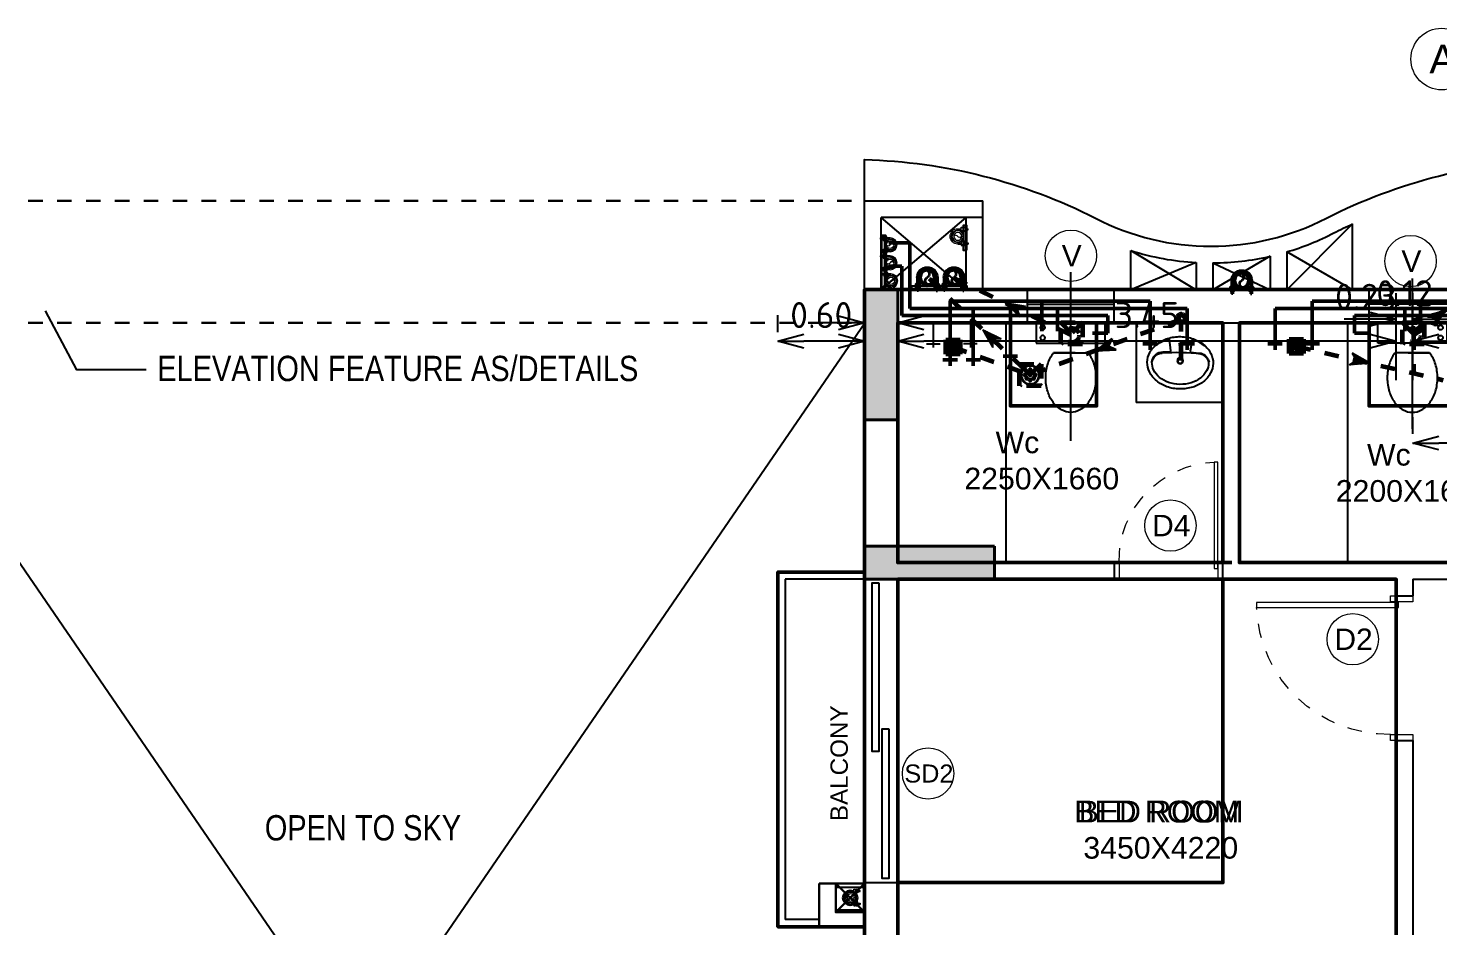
# Model space of a CAD drawing. Header units: inches. Extents: x 0 to 429, y 0 to 146.
# Drawn here: x 245.64 to 255.4, y 123.71 to 129.93 of the extents above; entities that cross this region are included whole.
import ezdxf
from ezdxf.enums import TextEntityAlignment as Align

# ---------------------------------------------------------------- set-up
doc = ezdxf.new("R2010")
doc.units = ezdxf.units.IN
doc.header["$MEASUREMENT"] = 0
doc.linetypes.add('Xr-4BHK-A-B-Typical-Sub$0$DASHED', pattern=[0.75, 0.5, -0.25])
doc.linetypes.add('Xr-4BHK-A-B-Typical-Sub$0$HIDDEN', pattern=[0.375, 0.25, -0.125])
doc.layers.get('DEFPOINTS').update_dxf_attribs({"lineweight": 18})
for name, color, linetype, lineweight in [('FLOOR01', 7, 'Continuous', 50), ('XR-4BHK-A-B-TYPICAL-SUB$0$CUTOUT', 6, 'Continuous', 30), ('XR-4BHK-A-B-TYPICAL-SUB$0$DOOR', 34, 'Continuous', 20), ('XR-4BHK-A-B-TYPICAL-SUB$0$LINE ABOVE', 6, 'Xr-4BHK-A-B-Typical-Sub$0$DASHED', 30), ('XR-4BHK-A-B-TYPICAL-SUB$0$PIPE', 30, 'Continuous', 30), ('XR-4BHK-A-B-TYPICAL-SUB$0$TOWER-COL', 1, 'Continuous', 40), ('XR-4BHK-A-B-TYPICAL-SUB$0$TOWER-COL-HATCH', 9, 'Continuous', 5), ('XR-4BHK-A-B-TYPICAL-SUB$0$WALL', 7, 'Continuous', 30)]:
    doc.layers.add(name, color=color, linetype=linetype, lineweight=lineweight)
doc.layers.add('XR-4BHK-A-B-TYPICAL-SUB$0$1PL-SHAFT-PIPE', color=7, linetype='Continuous')
doc.layers.add('XR-4BHK-A-B-TYPICAL-SUB$0$ELE', color=4, linetype='Continuous')
doc.layers.add('XR-4BHK-A-B-TYPICAL-SUB$0$SEWERARE LINE', color=7, linetype='Continuous', lineweight=35, true_color=0xca2d12)
doc.layers.add('XR-4BHK-A-B-TYPICAL-SUB$0$WATER SUPPLAY', color=7, linetype='Continuous', lineweight=0, true_color=0x00f000)
doc.styles.add('Sanvi Common', font='isocpeur.ttf')
doc.styles.add('Xr-4BHK-A-B-Typical-Sub$0$$0$DIM', font='arial.ttf', dxfattribs={"height": 4})
doc.styles.add('Xr-4BHK-A-B-Typical-Sub$0$$1$Standard', font='arial.ttf')
doc.styles.add('Xr-4BHK-A-B-Typical-Sub$0$DIM', font='arial.ttf')
doc.styles.add('Xr-4BHK-A-B-Typical-Sub$0$Standard', font='ARIALN.TTF')
doc.dimstyles.new('Sanvi Common', dxfattribs={"dimtxt": 0.18, "dimasz": 0.18, "dimexe": 0.18, "dimexo": 0.0625, "dimgap": 0.09, "dimtad": 1, "dimzin": 0, "dimdsep": 46, "dimtxsty": 'Sanvi Common', "dimblk": 'OPEN30', "dimcen": 0.09, "dimclrd": 68, "dimclre": 68, "dimclrt": 40, "dimadec": 0, "dimazin": 0, "dimtfac": 1, "dimtofl": 0, "dimtmove": 0, "dimatfit": 3, "dimldrblk": 'OPEN30', "dimfxl": 1, "dimtolj": 1, "dimtzin": 0, "dimarcsym": 0})

# ---------------------------------------------------------------- blocks, each defined once
blk = doc.blocks.new('Xr-4BHK-A-B-Typical-Sub$0$core typ')
at = {"layer": 'XR-4BHK-A-B-TYPICAL-SUB$0$ELE'}
for p, q in [((-5324.1, 20565.3), (465.9, 12120.7)), ((-4124.1, 12120.2), (1665.9, 20565.3))]:
    blk.add_line(p, q, dxfattribs=at)
at = {"layer": 'XR-4BHK-A-B-TYPICAL-SUB$0$LINE ABOVE'}
for p, q in [((-5324.6, 21410.2), (1665.4, 21410.2)), ((-5324.6, 20565.4), (1665.9, 20565.3))]:
    blk.add_line(p, q, dxfattribs=at)
blk = doc.blocks.new('Xr-4BHK-A-B-Typical-Sub$0$basin6')
blk.add_lwpolyline([(285, -227, 0.120605), (265, -143, 0.10507), (202, -67, 0.088649), (113, -18, 0.079738), (1, 0, 0.079738), (-111, -18, 0.088649), (-201, -66, 0.10507), (-264, -142, 0.120605), (-285, -226, 0.120605), (-264, -310, 0.10507), (-202, -387, 0.088649), (-112, -435, 0.079738), (0, -453, 0.079738), (112, -436, 0.088649), (201, -387, 0.10507), (265, -311, 0.120605)], format="xyb", close=True)
for points in [[(-210, -80, -0.016805), (-198, -70, -0.092161), (-106, -21, -0.435128), (-100, -25), (-85, -124, -0.44775), (-92, -134, 0.015365), (-179, -141, 0.272514), (-249, -216, 0.272514)], [(210, -80, 0.016805), (198, -70, 0.092161), (107, -21, 0.435128), (100, -25), (86, -124, 0.396344), (97, -135, -0.011856), (170, -140, -0.340407), (250, -227)], [(-244, -217, 0.017243), (-245, -226, 0.120605), (-229, -292, 0.10507), (-177, -355, 0.088649), (-99, -397, 0.079738), (0, -413, 0.079738), (99, -398, 0.088649), (177, -356, 0.10507), (229, -293, 0.120605), (245, -227, 0.120605)]]:
    blk.add_lwpolyline(points, format="xyb")
for centre, radius in [((0, -69), 14.5), ((1, -209), 26.4), ((1, -209), 21)]:
    blk.add_circle(centre, radius)
for centre, radius, start, end in [((-151, -238), 95.4, 106.2953, 167.2703), ((-3, -1750), 1614, 84.2769, 96.2123), ((155, -235), 90.2, 4.8775, 88.7186)]:
    blk.add_arc(centre, radius, start, end)
blk = doc.blocks.new('Xr-4BHK-A-B-Typical-Sub$0$1111')
for p, q in [((-6719.3, 24832.2), (-6719.3, 24832.2)), ((-6770.3, 24610.7), (-7008.8, 24610.7)), ((-6918.9, 24610.7), (-6770.3, 24610.7)), ((-7128.5, 24545.5), (-7128.5, 24404.3)), ((-6650.6, 24545.5), (-7128.5, 24545.5)), ((-6650.6, 24404.3), (-6650.6, 24545.5)), ((-7128.5, 24404.3), (-6650.6, 24404.3)), ((-6849.6, 24404.3), (-6849.6, 24404.3)), ((-6703, 24404.3), (-6703, 24404.3))]:
    blk.add_line(p, q)
at = {"extrusion": (0, 0, -1)}
for centre, major_axis, ratio, start_param, end_param in [((-6859.2, 24842), (-134, 134), 1, 6.126583, 6.550859), ((-6889.6, 24895.3), (90.6, 90.6), 1, -1.303122, -0.785398), ((-6889.6, 24895.3), (-90.6, 90.6), 1, 0.785398, 1.303122), ((-6919.9, 24842), (134, 134), 1, -0.267674, 0.156602), ((-6811.4, 24807.2), (175.8, 175.8), 1, 4.219591, 4.555787), ((-6967.7, 24807.2), (-175.8, 175.8), 1, 1.727398, 2.063595), ((-6735.9, 24784.5), (231.5, 231.5), 1, 3.926991, 4.219591), ((-7043.2, 24784.5), (231.5, 231.5), 1, 0.492798, 0.785398), ((-6735.9, 24784.5), (-231.5, 231.5), 1, 5.205187, 5.497787), ((-7043.2, 24784.5), (231.5, 231.5), 1, 0.785398, 1.077998), ((-6811.4, 24761.7), (-175.8, 175.8), 1, 4.868991, 5.205187), ((-6859.2, 24726.9), (-134, 134), 1, 4.837165, 4.868991), ((-6967.7, 24761.7), (-231.2, 91.4), 0.988951, 3.056609, 3.421062), ((-6694.7, 24507), (-11.5, 11.5), 1, 3.141593, 9.424778), ((-6694.7, 24437.2), (11.5, 11.5), 1, 1.570796326805002, 7.853981633984588)]:
    blk.add_ellipse(centre, major_axis=major_axis, ratio=ratio, start_param=start_param, end_param=end_param, dxfattribs=at)
blk = doc.blocks.new('Xr-4BHK-A-B-Typical-Sub$0$d-750')
at = {"layer": 'XR-4BHK-A-B-TYPICAL-SUB$0$DOOR'}
for p, q in [((0, 718.7), (0, 750)), ((0, 750), (115, 750)), ((115, 750), (115, 718.7)), ((115, 718.7), (0, 718.7)), ((0, 0), (0, 31.2)), ((0, 31.2), (115, 31.2)), ((115, 31.2), (115, 0)), ((115, 0), (0, 0))]:
    blk.add_line(p, q, dxfattribs=at)
blk.add_lwpolyline([(73.9, 34.2), (811.3, 34.2), (811.3, 59.2), (73.9, 59.2)], close=True, dxfattribs=at)
at = {"layer": 'XR-4BHK-A-B-TYPICAL-SUB$0$DOOR', "color": 8, "linetype": 'Xr-4BHK-A-B-Typical-Sub$0$HIDDEN', "extrusion": (0, 0, -1)}
blk.add_ellipse((125, 31.2), major_axis=(218.4, 652.1), ratio=0.99874, start_param=-0.33813, end_param=1.207251, dxfattribs=at)
blk = doc.blocks.new('Xr-4BHK-A-B-Typical-Sub$0$RWP')
at = {"layer": 'XR-4BHK-A-B-TYPICAL-SUB$0$CUTOUT'}
for p, q in [((0, 200), (200, 0)), ((200, 200), (0, 0))]:
    blk.add_line(p, q, dxfattribs=at)
blk.add_lwpolyline([(0, 0), (200, 0), (200, 200), (0, 200)], close=True, dxfattribs=at)
at = {"layer": 'XR-4BHK-A-B-TYPICAL-SUB$0$ELE'}
for p, q in [((0, 200), (0, 0)), ((25, 200), (25, 0))]:
    blk.add_line(p, q, dxfattribs=at)
at = {"layer": 'XR-4BHK-A-B-TYPICAL-SUB$0$PIPE'}
blk.add_circle((100, 100), 50, dxfattribs=at)
at = {"layer": 'XR-4BHK-A-B-TYPICAL-SUB$0$WALL'}
for p, q in [((0, 315), (300.3, 315)), ((0, 200), (0, 315)), ((300.3, 0), (300.3, 315)), ((0, 200), (185.3, 200)), ((185.3, 0), (185.3, 200))]:
    blk.add_line(p, q, dxfattribs=at)
blk = doc.blocks.new('Xr-4BHK-A-B-Typical-Sub$0$REV.CO.')
at = {"layer": 'XR-4BHK-A-B-TYPICAL-SUB$0$TOWER-COL-HATCH'}
for points in [[(459366.1, 17980.2), (459596.1, 17980.2), (459596.1, 17079.7), (459366.1, 17079.7)], [(459596.1, 16205.2), (459596.1, 15975.2), (458695.7, 15975.2), (458695.7, 16205.2)]]:
    blk.add_hatch(color=256, dxfattribs=at).paths.add_polyline_path(points)
at = {"layer": 'XR-4BHK-A-B-TYPICAL-SUB$0$TOWER-COL'}
for points in [[(459366.1, 17079.7), (459596.1, 17079.7), (459596.1, 17980.2), (459366.1, 17980.2)], [(458695.7, 16205.2), (458695.7, 15975.2), (459596.1, 15975.2), (459596.1, 16205.2)]]:
    blk.add_lwpolyline(points, close=True, dxfattribs=at)
blk = doc.blocks.new('Xr-4BHK-A-B-Typical-Sub$0$$0$DOOR NO')
at = {"lineweight": 0}
blk.add_circle((0, 0), 10, dxfattribs=at)
at = {"style": 'Xr-4BHK-A-B-Typical-Sub$0$$0$DIM'}
blk.add_attdef('X1', text='', height=9, dxfattribs=at).set_placement((0, 0), align=Align.MIDDLE_CENTER)
blk = doc.blocks.new('_Open30')
at = {"color": 0, "linetype": 'ByBlock', "lineweight": -2}
for p, q in [((-1, 0.268), (0, 0)), ((0, 0), (-1, -0.268)), ((0, 0), (-1, 0))]:
    blk.add_line(p, q, dxfattribs=at)
blk = doc.blocks.new('*D212')
at = {"color": 68, "lineweight": -2, "transparency": 16777216}
for p, q in [((255.2242, 127.4939), (255.2242, 127.9445)), ((256.2242, 127.589), (256.2242, 127.9445)), ((256.0442, 127.7645), (255.4042, 127.7645))]:
    blk.add_line(p, q, dxfattribs=at)
at = {"layer": 'DEFPOINTS', "color": 0, "transparency": 16777216}
for p in [(255.2242, 127.7645), (256.2242, 127.5265), (255.2242, 127.4314)]:
    blk.add_point(p, dxfattribs=at)
at = {"color": 68, "lineweight": -2, "transparency": 16777216, "xscale": 0.18, "yscale": 0.18, "zscale": 0.18, "rotation": 180}
blk.add_blockref('_Open30', (255.2242, 127.7645), dxfattribs=at)
at = {"color": 68, "lineweight": -2, "transparency": 16777216, "xscale": 0.18, "yscale": 0.18, "zscale": 0.18}
blk.add_blockref('_Open30', (256.2242, 127.7645), dxfattribs=at)
at = {"color": 40, "transparency": 16777216, "insert": (255.7242, 127.9445), "char_height": 0.18, "attachment_point": 5, "style": 'Sanvi Common'}
blk.add_mtext('\\A1;1.00', dxfattribs=at)
blk = doc.blocks.new('*D213')
at = {"color": 68, "lineweight": -2, "transparency": 16777216}
for p, q in [((251.6592, 127.689), (251.6592, 127.9445)), ((255.1092, 127.4939), (255.1092, 127.9445)), ((254.9292, 127.7645), (251.8392, 127.7645))]:
    blk.add_line(p, q, dxfattribs=at)
at = {"layer": 'DEFPOINTS', "color": 0, "transparency": 16777216}
for p in [(251.6592, 127.7645), (251.6592, 127.6265), (255.1092, 127.4314)]:
    blk.add_point(p, dxfattribs=at)
at = {"color": 68, "lineweight": -2, "transparency": 16777216, "xscale": 0.18, "yscale": 0.18, "zscale": 0.18, "rotation": 180}
blk.add_blockref('_Open30', (251.6592, 127.7645), dxfattribs=at)
at = {"color": 68, "lineweight": -2, "transparency": 16777216, "xscale": 0.18, "yscale": 0.18, "zscale": 0.18}
blk.add_blockref('_Open30', (255.1092, 127.7645), dxfattribs=at)
at = {"color": 40, "transparency": 16777216, "insert": (253.3842, 127.9445), "char_height": 0.18, "attachment_point": 5, "style": 'Sanvi Common'}
blk.add_mtext('\\A1;3.45', dxfattribs=at)
blk = doc.blocks.new('*D214')
at = {"color": 68, "lineweight": -2, "transparency": 16777216}
for p, q in [((251.4292, 127.689), (251.4292, 128.071)), ((251.6592, 127.689), (251.6592, 128.071)), ((251.2492, 127.891), (251.0692, 127.891)), ((251.8392, 127.891), (255.1872, 127.891))]:
    blk.add_line(p, q, dxfattribs=at)
at = {"layer": 'DEFPOINTS', "color": 0, "transparency": 16777216}
for p in [(251.4292, 127.891), (251.4292, 127.6265), (251.6592, 127.6265)]:
    blk.add_point(p, dxfattribs=at)
at = {"color": 68, "lineweight": -2, "transparency": 16777216, "xscale": 0.18, "yscale": 0.18, "zscale": 0.18}
blk.add_blockref('_Open30', (251.4292, 127.891), dxfattribs=at)
at = {"color": 68, "lineweight": -2, "transparency": 16777216, "xscale": 0.18, "yscale": 0.18, "zscale": 0.18, "rotation": 180}
blk.add_blockref('_Open30', (251.6592, 127.891), dxfattribs=at)
at = {"color": 40, "transparency": 16777216, "insert": (254.8992, 128.071), "char_height": 0.18, "attachment_point": 5, "style": 'Sanvi Common'}
blk.add_mtext('\\A1;0.23', dxfattribs=at)
blk = doc.blocks.new('*D215')
at = {"color": 68, "lineweight": -2, "transparency": 16777216}
for p, q in [((250.8292, 127.827), (250.8292, 127.9445)), ((251.4292, 127.689), (251.4292, 127.9445)), ((251.2492, 127.7645), (251.0092, 127.7645))]:
    blk.add_line(p, q, dxfattribs=at)
at = {"layer": 'DEFPOINTS', "color": 0, "transparency": 16777216}
for p in [(250.8292, 127.7645), (250.8292, 127.7645), (251.4292, 127.6265)]:
    blk.add_point(p, dxfattribs=at)
at = {"color": 68, "lineweight": -2, "transparency": 16777216, "xscale": 0.18, "yscale": 0.18, "zscale": 0.18, "rotation": 180}
blk.add_blockref('_Open30', (250.8292, 127.7645), dxfattribs=at)
at = {"color": 68, "lineweight": -2, "transparency": 16777216, "xscale": 0.18, "yscale": 0.18, "zscale": 0.18}
blk.add_blockref('_Open30', (251.4292, 127.7645), dxfattribs=at)
at = {"color": 40, "transparency": 16777216, "insert": (251.1292, 127.9445), "char_height": 0.18, "attachment_point": 5, "style": 'Sanvi Common'}
blk.add_mtext('\\A1;0.60', dxfattribs=at)
blk = doc.blocks.new('*D254')
at = {"color": 68, "lineweight": -2, "transparency": 16777216}
for p, q in [((255.2242, 127.1214), (255.2242, 127.2389)), ((260.6292, 127.0914), (260.6292, 127.2389)), ((260.4492, 127.0589), (255.4042, 127.0589))]:
    blk.add_line(p, q, dxfattribs=at)
at = {"layer": 'DEFPOINTS', "color": 0, "transparency": 16777216}
for p in [(255.2242, 127.0589), (255.2242, 127.0589), (260.6292, 127.0289)]:
    blk.add_point(p, dxfattribs=at)
at = {"color": 68, "lineweight": -2, "transparency": 16777216, "xscale": 0.18, "yscale": 0.18, "zscale": 0.18, "rotation": 180}
blk.add_blockref('_Open30', (255.2242, 127.0589), dxfattribs=at)
at = {"color": 68, "lineweight": -2, "transparency": 16777216, "xscale": 0.18, "yscale": 0.18, "zscale": 0.18}
blk.add_blockref('_Open30', (260.6292, 127.0589), dxfattribs=at)
at = {"color": 40, "transparency": 16777216, "insert": (257.9267, 127.2389), "char_height": 0.18, "attachment_point": 5, "style": 'Sanvi Common'}
blk.add_mtext('\\A1;5.40', dxfattribs=at)
blk = doc.blocks.new('*D255')
at = {"color": 68, "lineweight": -2, "transparency": 16777216}
for p, q in [((255.1092, 127.4939), (255.1092, 128.0958)), ((255.2242, 127.4939), (255.2242, 128.0958)), ((254.9292, 127.9158), (254.7492, 127.9158)), ((255.4042, 127.9158), (255.5842, 127.9158))]:
    blk.add_line(p, q, dxfattribs=at)
at = {"layer": 'DEFPOINTS', "color": 0, "transparency": 16777216}
for p in [(255.1092, 127.9158), (255.1092, 127.4314), (255.2242, 127.4314)]:
    blk.add_point(p, dxfattribs=at)
at = {"color": 68, "lineweight": -2, "transparency": 16777216, "xscale": 0.18, "yscale": 0.18, "zscale": 0.18}
blk.add_blockref('_Open30', (255.1092, 127.9158), dxfattribs=at)
at = {"color": 68, "lineweight": -2, "transparency": 16777216, "xscale": 0.18, "yscale": 0.18, "zscale": 0.18, "rotation": 180}
blk.add_blockref('_Open30', (255.2242, 127.9158), dxfattribs=at)
at = {"color": 40, "transparency": 16777216, "insert": (255.1667, 128.0958), "char_height": 0.18, "attachment_point": 5, "style": 'Sanvi Common'}
blk.add_mtext('\\A1;0.12', dxfattribs=at)
blk = doc.blocks.new('Xr-4BHK-A-B-Typical-Sub$0$CI100')
at = {"layer": 'XR-4BHK-A-B-TYPICAL-SUB$0$SEWERARE LINE', "ltscale": 100}
for p, q in [((-79, 0), (-79, 11)), ((-74, 61), (-74, 11)), ((-66, 61), (-66, 11)), ((-61, 0), (-61, 11)), ((61, 0), (61, 11)), ((66, 61), (66, 11)), ((74, 61), (74, 11)), ((79, 0), (79, 11)), ((-79, -15), (-79, -4)), ((-74, 0), (-74, -4)), ((-74, -15), (-74, -37)), ((-74, -17), (-74, -37)), ((-66, -37), (-74, -37)), ((-66, 0), (-66, -4)), ((-66, -15), (-66, -37)), ((-66, -17), (-66, -37)), ((-61, -15), (-61, -4)), ((61, -15), (61, -4)), ((66, 0), (66, -4)), ((66, -15), (66, -37)), ((66, -17), (66, -37)), ((66, -37), (74, -37)), ((74, 0), (74, -4)), ((74, -15), (74, -37)), ((74, -17), (74, -37)), ((79, -15), (79, -4))]:
    blk.add_line(p, q, dxfattribs=at)
for points in [[(-85, 0), (-55, 0), (-55, 11), (-85, 11)], [(85, 0), (55, 0), (55, 11), (85, 11)], [(-85, -15), (-55, -15), (-55, -4), (-85, -4)], [(85, -15), (55, -15), (55, -4), (85, -4)]]:
    blk.add_lwpolyline(points, close=True, dxfattribs=at)
for radius in [60.7, 50]:
    blk.add_circle((0, 61), radius, dxfattribs=at)
for centre, radius, start, end in [((0, 61), 74, 0, 180), ((0, 61), 66, 0, 180), ((14, 86), 28.6, 119.0199, 240.9801), ((-14, 36), 28.6, 299.0199, 60.9801)]:
    blk.add_arc(centre, radius, start, end, dxfattribs=at)
blk = doc.blocks.new('Xr-4BHK-A-B-Typical-Sub$0$CI50')
at = {"layer": 'XR-4BHK-A-B-TYPICAL-SUB$0$WATER SUPPLAY', "ltscale": 100}
for p, q in [((-53.2, 2), (-53.2, 13.5)), ((-48.3, 35), (-48.3, 13.5)), ((-48.3, 2), (-48.3, -2)), ((-40.3, 35), (-40.3, 13.5)), ((-40.3, 2), (-40.3, -2)), ((-35.4, 2), (-35.4, 13.5)), ((35.4, 2), (35.4, 13.5)), ((40.3, 35), (40.3, 13.5)), ((40.3, 2), (40.3, -2)), ((48.3, 35), (48.3, 13.5)), ((48.3, 2), (48.3, -2)), ((53.2, 2), (53.2, 13.5)), ((-53.2, -13.5), (-53.2, -2)), ((-48.3, -13.5), (-48.3, -30.6)), ((-48.3, -14.8), (-48.3, -30.6)), ((-40.3, -30.6), (-48.3, -30.6)), ((-40.3, -13.5), (-40.3, -30.6)), ((-40.3, -14.8), (-40.3, -30.6)), ((-35.4, -13.5), (-35.4, -2)), ((35.4, -13.5), (35.4, -2)), ((40.3, -13.5), (40.3, -30.6)), ((40.3, -14.8), (40.3, -30.6)), ((40.3, -30.6), (48.3, -30.6)), ((48.3, -13.5), (48.3, -30.6)), ((48.3, -14.8), (48.3, -30.6)), ((53.2, -13.5), (53.2, -2))]:
    blk.add_line(p, q, dxfattribs=at)
at = {"layer": 'XR-4BHK-A-B-TYPICAL-SUB$0$WATER SUPPLAY', "ltscale": 100, "elevation": 0}
for points in [[(-57.9, 2), (-30.9, 2), (-30.9, 13.5), (-57.9, 13.5)], [(57.9, 2), (30.9, 2), (30.9, 13.5), (57.9, 13.5)], [(-57.9, -13.5), (-30.9, -13.5), (-30.9, -2), (-57.9, -2)], [(57.9, -13.5), (30.9, -13.5), (30.9, -2), (57.9, -2)]]:
    blk.add_lwpolyline(points, close=True, dxfattribs=at)
at = {"layer": 'XR-4BHK-A-B-TYPICAL-SUB$0$WATER SUPPLAY', "ltscale": 100}
for radius in [35, 25]:
    blk.add_circle((0, 35), radius, dxfattribs=at)
for centre, radius, start, end in [((0, 35), 48.3, 0, 180), ((0, 35), 40.3, 360, 180), ((6.9, 47.5), 14.3, 119.0199, 240.9801), ((-6.9, 22.5), 14.3, 299.0199, 60.9801)]:
    blk.add_arc(centre, radius, start, end, dxfattribs=at)
blk = doc.blocks.new('Xr-4BHK-A-B-Typical-Sub$0$A6')
at = {"linetype": 'Continuous', "lineweight": -3}
h = blk.add_hatch(dxfattribs=at)
h.set_pattern_fill('ANSI31', color=8, scale=51.850019, angle=269.98621, style=0)
h.set_pattern_definition([(314.9862146, (-3558.9815, 121585.5365), (4.58404006, 4.58183475), [])])
h.paths.add_polyline_path([(-42.5, 41.5), (0, 0), (-42.5, -41.5), (91.7, 0)])
for p, q in [((-42.5, 41.5), (0, 0)), ((91.7, 0), (-42.5, 41.5)), ((-42.5, -41.5), (0, 0)), ((0, 0), (91.7, 0)), ((91.7, 0), (-42.5, -41.5))]:
    blk.add_line(p, q, dxfattribs=at)
blk = doc.blocks.new('Xr-4BHK-A-B-Typical-Sub$0$FT 100')
at = {"linetype": 'Continuous'}
blk.add_ellipse((0, 0), major_axis=(63.4, -2.9), ratio=1, start_param=0.046079, end_param=6.329264, dxfattribs=at)
for centre in [(-36.7, 0), (-23.3, 23.3), (0, 35.4), (0, 0), (23.3, 23.3), (36.7, 0), (-23.3, -23.3), (0, -35.4), (23.3, -23.3)]:
    blk.add_ellipse(centre, major_axis=(7.97, 0), ratio=1)
blk = doc.blocks.new('Xr-4BHK-A-B-Typical-Sub$0$A$C14D55273')
at = {"layer": 'XR-4BHK-A-B-TYPICAL-SUB$0$WATER SUPPLAY', "lineweight": 50}
for p, q in [((12186.2, -2395), (12043.1, -2395)), ((12043.1, -2395), (12043.1, -2849.5)), ((12188.2, -2556.9), (12098.2, -2556.9)), ((12098.2, -2556.9), (12098.2, -2899.5)), ((9255.8, -2799.5), (7872.3, -2799.5)), ((8506.4, -3006.4), (8506.4, -2799.5)), ((9255.8, -3136.8), (9255.8, -2799.5)), ((10379.2, -2799.5), (11762.7, -2799.5)), ((10379.2, -3136.8), (10379.2, -2799.5)), ((11128.6, -3006.4), (11128.6, -2799.5)), ((11762.7, -3248.1), (11762.7, -2799.5)), ((9513.3, -2849.5), (8032.1, -2849.5)), ((8963.2, -2899.5), (8183.5, -2899.5)), ((8616, -3006.4), (8616, -2849.5)), ((8963.2, -2899.5), (8963.2, -3020.1)), ((9513.3, -3136.8), (9513.3, -2849.5)), ((10121.7, -2849.5), (12043.1, -2849.5)), ((10121.7, -3136.8), (10121.7, -2849.5)), ((10671.8, -2899.5), (12098.2, -2899.5)), ((10671.8, -2899.5), (10671.8, -3020.1)), ((11019, -3006.4), (11019, -2849.5)), ((11345.7, -3223.5), (11345.7, -2849.5)), ((11602.9, -3248.1), (11602.9, -2849.5)), ((8963.2, -3020.1), (8858.5, -3020.1)), ((10671.8, -3020.1), (10776.5, -3020.1)), ((9205.8, -3094.3), (9305.8, -3094.3)), ((9463.3, -3094.3), (9563.3, -3094.3)), ((10171.7, -3094.3), (10071.7, -3094.3)), ((10429.2, -3094.3), (10329.2, -3094.3)), ((11395.7, -3181), (11295.7, -3181)), ((11652.9, -3205.6), (11552.9, -3205.6)), ((11812.7, -3205.6), (11712.7, -3205.6))]:
    blk.add_line(p, q, dxfattribs=at)
blk = doc.blocks.new('Xr-4BHK-A-B-Typical-Sub$0$A$C2521575D')
at = {"layer": 'XR-4BHK-A-B-TYPICAL-SUB$0$1PL-SHAFT-PIPE'}
for p, q in [((20814.9, 30103), (20814.9, 30274.2)), ((20269, 29832.3), (20269, 30207)), ((20835.9, 29853.3), (20455.8, 29853.3))]:
    blk.add_line(p, q, dxfattribs=at)
for points in [[(20835.9, 30103), (20835.9, 30274.2), (20810.9, 30274.2), (20810.9, 30103)], [(20248, 29832.3), (20248, 30207), (20273, 30207), (20273, 29832.3)], [(20835.9, 29832.3), (20455.8, 29832.3), (20455.8, 29857.3), (20835.9, 29857.3)]]:
    blk.add_lwpolyline(points, close=True, dxfattribs=at)
at = {"layer": 'XR-4BHK-A-B-TYPICAL-SUB$0$SEWERARE LINE', "linetype": 'Xr-4BHK-A-B-Typical-Sub$0$HIDDEN', "lineweight": 60, "ltscale": 200}
for p, q in [((21229, 29283.3), (20566.3, 29914.2)), ((20746.3, 29911.3), (21564, 29513.6, 0)), ((23928.6, 29513.6, 0), (24444, 29917.8)), ((22320.8, 29624.1, 0), (21334.6, 29261.5, 0)), ((21636.8, 29602), (21486.8, 29452)), ((21486.8, 29602), (21636.8, 29452)), ((22320.8, 29340), (22320.8, 29624.1, 0)), ((24001.8, 29602), (23851.8, 29452)), ((23851.8, 29602), (24001.8, 29452)), ((23928.6, 29513.6, 0), (23928.6, 29246.2, 0)), ((20791.1, 29483.5), (20691.1, 29383.5)), ((20691.1, 29483.5), (20791.1, 29383.5)), ((20741.1, 29433.5), (21215.3, 29261.2)), ((23167.8, 29486.9), (23067.8, 29386.9)), ((23067.8, 29486.9), (23167.8, 29386.9)), ((23117.8, 29436.9), (24134.7, 29204.1)), ((21350, 29314.6), (21200, 29164.6)), ((21200, 29314.6), (21350, 29164.6))]:
    blk.add_line(p, q, dxfattribs=at)
for points in [[(21636.8, 29452), (21486.8, 29452), (21486.8, 29602), (21636.8, 29602)], [(24001.8, 29452), (23851.8, 29452), (23851.8, 29602), (24001.8, 29602)], [(20791.1, 29383.5), (20691.1, 29383.5), (20691.1, 29483.5), (20791.1, 29483.5)], [(23167.8, 29386.9), (23067.8, 29386.9), (23067.8, 29486.9), (23167.8, 29486.9)], [(21350, 29164.6), (21200, 29164.6), (21200, 29314.6), (21350, 29314.6)]]:
    blk.add_lwpolyline(points, close=True, dxfattribs=at)
for centre in [(21563.6, 29513.8), (23928.6, 29513.6)]:
    blk.add_circle(centre, 50, dxfattribs=at)
for centre, radius, start, end in [((22320.8, 29629.6, 0), 30, 326.44269, 213.55731), ((22320.8, 29624.1, 0), 27.3, 336.0932, 203.9068)]:
    blk.add_arc(centre, radius, start, end, dxfattribs=at)
at = {"layer": 'XR-4BHK-A-B-TYPICAL-SUB$0$1PL-SHAFT-PIPE', "rotation": 270}
for p in [(20270.1, 30139.8), (20270.1, 30015.9), (20275, 29890.3)]:
    blk.add_blockref('Xr-4BHK-A-B-Typical-Sub$0$CI50', p, dxfattribs=at)
at = {"layer": 'XR-4BHK-A-B-TYPICAL-SUB$0$1PL-SHAFT-PIPE', "xscale": -1.099999999976717, "yscale": 1.099999999998545, "zscale": 1.1, "rotation": 90}
blk.add_blockref('Xr-4BHK-A-B-Typical-Sub$0$CI50', (20812.7, 30198.7), dxfattribs=at)
at = {"layer": 'XR-4BHK-A-B-TYPICAL-SUB$0$1PL-SHAFT-PIPE', "xscale": -0.940500000026077, "yscale": 0.9404999999969732, "zscale": 0.9405}
for p in [(20562.9, 29857.1), (20747.3, 29857.3), (22739.3, 29836.3)]:
    blk.add_blockref('Xr-4BHK-A-B-Typical-Sub$0$CI100', p, dxfattribs=at)
at = {"layer": 'XR-4BHK-A-B-TYPICAL-SUB$0$1PL-SHAFT-PIPE', "xscale": -1, "rotation": 90}
blk.add_blockref('Xr-4BHK-A-B-Typical-Sub$0$CI50', (20068.1, 25622.8), dxfattribs=at)
at = {"layer": 'XR-4BHK-A-B-TYPICAL-SUB$0$SEWERARE LINE', "linetype": 'Xr-4BHK-A-B-Typical-Sub$0$HIDDEN', "lineweight": 60, "ltscale": 200, "extrusion": (7.22204e-09, 1.48238e-08, 1), "xscale": -0.9999999999999999, "rotation": 334.0113002113597}
blk.add_blockref('Xr-4BHK-A-B-Typical-Sub$0$A6', (21185.3, 29697.7, 0), dxfattribs=at)
at = {"layer": 'XR-4BHK-A-B-TYPICAL-SUB$0$SEWERARE LINE', "linetype": 'Xr-4BHK-A-B-Typical-Sub$0$HIDDEN', "lineweight": 60, "ltscale": 200, "extrusion": (1.01856e-08, -1.29675e-08, 1), "xscale": -1, "rotation": 218.134886230306}
blk.add_blockref('Xr-4BHK-A-B-Typical-Sub$0$A6', (24084.6, 29635.9, 0), dxfattribs=at)
at = {"layer": 'XR-4BHK-A-B-TYPICAL-SUB$0$SEWERARE LINE', "linetype": 'Xr-4BHK-A-B-Typical-Sub$0$HIDDEN', "lineweight": 60, "ltscale": 200, "extrusion": (1.13602e-08, 1.19519e-08, 1), "xscale": -1, "rotation": 316.4401880554045}
blk.add_blockref('Xr-4BHK-A-B-Typical-Sub$0$A6', (21014.2, 29487.9, 0), dxfattribs=at)
at = {"layer": 'XR-4BHK-A-B-TYPICAL-SUB$0$SEWERARE LINE', "linetype": 'Xr-4BHK-A-B-Typical-Sub$0$HIDDEN', "lineweight": 60, "ltscale": 200, "extrusion": (-5.62196e-09, 1.55015e-08, 1), "xscale": -1, "rotation": 19.92068651354678}
blk.add_blockref('Xr-4BHK-A-B-Typical-Sub$0$A6', (21816.5, 29438.2, 0), dxfattribs=at)
at = {"layer": 'XR-4BHK-A-B-TYPICAL-SUB$0$SEWERARE LINE', "linetype": 'Xr-4BHK-A-B-Typical-Sub$0$HIDDEN', "lineweight": 60, "ltscale": 200, "xscale": -0.6666666666669698, "yscale": 0.6666666666669698, "zscale": 0.6666666666666666, "rotation": 90}
for p in [(20741.1, 29433.5), (23117.8, 29436.9)]:
    blk.add_blockref('Xr-4BHK-A-B-Typical-Sub$0$FT 100', p, dxfattribs=at)
at = {"layer": 'XR-4BHK-A-B-TYPICAL-SUB$0$SEWERARE LINE', "linetype": 'Xr-4BHK-A-B-Typical-Sub$0$HIDDEN', "lineweight": 60, "ltscale": 200, "xscale": -1, "rotation": 90}
blk.add_blockref('Xr-4BHK-A-B-Typical-Sub$0$FT 100', (21275, 29239.6), dxfattribs=at)
at = {"layer": 'XR-4BHK-A-B-TYPICAL-SUB$0$SEWERARE LINE', "linetype": 'Xr-4BHK-A-B-Typical-Sub$0$HIDDEN', "lineweight": 60, "ltscale": 200, "extrusion": (-3.61004e-09, -1.60894e-08, 1), "xscale": -0.9999999999999961, "rotation": 167.3401290850337}
blk.add_blockref('Xr-4BHK-A-B-Typical-Sub$0$A6', (23536.8, 29340.5, 0), dxfattribs=at)
at = {"layer": 'XR-4BHK-A-B-TYPICAL-SUB$0$WATER SUPPLAY', "xscale": -1}
blk.add_blockref('Xr-4BHK-A-B-Typical-Sub$0$A$C14D55273', (32483.9, 32549.6), dxfattribs=at)

msp = doc.modelspace()

# ---------------------------------------------------------------- linework, layer by layer
for p, q in [((251.4292, 128.1203), (251.4292, 128.7351)), ((251.4292, 128.7351), (252.2471, 128.7351)), ((252.2471, 128.6201), (252.2471, 128.7351)), ((251.5442, 128.1203), (251.5442, 128.6201)), ((252.2471, 128.6201), (251.5442, 128.6201)), ((251.5442, 128.1203), (252.1321, 128.6201)), ((252.1321, 128.1203), (251.5442, 128.6201)), ((252.1321, 128.1203), (252.1321, 128.6201)), ((252.2471, 128.1203), (252.2471, 128.6201)), ((254.3522, 128.1203), (254.8063, 128.5751)), ((254.8063, 128.1203), (254.8063, 128.5751)), ((253.2713, 128.1203), (253.2713, 128.3908)), ((253.2713, 128.3908), (253.7255, 128.1203)), ((254.2372, 128.3515), (253.8405, 128.1203)), ((254.2372, 128.3515), (254.2372, 128.1203)), ((254.3522, 128.3816), (254.3522, 128.1203)), ((254.8063, 128.1203), (254.3522, 128.3816)), ((252.8563, 127.0735), (252.8563, 128.2403)), ((253.7255, 128.3081), (253.2713, 128.1203)), ((253.7255, 128.3081), (253.7255, 128.1203)), ((253.8405, 128.3054), (253.8405, 128.1203)), ((253.8405, 128.3054), (254.2372, 128.1203)), ((251.4292, 128.1203), (251.4292, 126.1153)), ((252.5563, 128.1203), (251.5442, 128.1203)), ((252.5563, 128.1203), (253.1563, 128.1203)), ((252.5563, 127.8903), (252.5563, 128.1203)), ((253.1563, 127.8903), (253.1563, 128.1203)), ((254.9213, 128.1203), (253.1563, 128.1203)), ((254.9213, 127.8903), (254.9213, 128.1203)), ((255.5213, 128.1203), (254.9213, 128.1203)), ((255.2213, 127.1563), (255.2213, 128.1977)), ((252.5563, 128.0203), (253.1563, 128.0203)), ((253.1563, 127.9903), (252.5563, 127.9903)), ((255.5213, 128.0203), (254.9213, 128.0203)), ((254.9213, 127.9903), (255.5213, 127.9903)), ((251.6592, 127.8903), (251.6592, 126.2303)), ((252.5563, 127.8903), (251.6592, 127.8903)), ((251.9043, 127.8903), (251.9043, 127.721)), ((252.1618, 127.8903), (252.1618, 127.721)), ((252.4063, 127.8903), (252.4063, 126.2303)), ((253.1563, 127.8903), (252.5563, 127.8903)), ((253.9092, 127.8903), (253.1563, 127.8903)), ((253.3092, 127.8903), (253.3092, 127.3403)), ((253.9092, 126.1153), (253.9092, 127.8903)), ((254.9213, 127.8903), (254.0242, 127.8903)), ((254.0242, 126.2303), (254.0242, 127.8903)), ((254.2693, 127.8903), (254.2693, 127.721)), ((254.5268, 127.8903), (254.5268, 127.721)), ((254.7713, 127.8903), (254.7713, 126.2303)), ((254.9213, 127.8903), (255.5213, 127.8903)), ((251.8573, 127.7455), (251.9512, 127.7455)), ((252.2087, 127.7455), (252.1148, 127.7455)), ((254.2223, 127.7455), (254.3162, 127.7455)), ((254.5737, 127.7455), (254.4798, 127.7455)), ((253.9092, 127.3403), (253.3092, 127.3403)), ((251.6592, 126.2303), (253.1597, 126.2303)), ((253.1592, 126.2303), (253.9092, 126.2303)), ((253.1597, 126.1153), (253.1597, 126.2303)), ((254.0242, 126.2303), (256.3397, 126.2303)), ((251.4292, 126.1653), (250.8292, 126.1653)), ((250.8292, 126.1653), (250.8292, 123.7103)), ((251.4292, 126.1153), (250.8792, 126.1153)), ((250.8792, 126.1153), (250.8792, 123.7603)), ((251.4292, 126.1153), (253.1597, 126.1153)), ((251.4292, 126.1153), (251.4292, 124.0153)), ((251.6592, 124.0153), (251.6592, 126.1153)), ((253.9092, 126.1153), (255.1092, 126.1153)), ((255.1092, 126.1153), (255.1092, 126.0003)), ((255.2242, 126.1153), (255.2242, 126.0003)), ((255.2242, 126.1153), (256.3397, 126.1153)), ((255.1092, 126.0003), (255.2242, 126.0003)), ((255.1092, 125.0003), (255.2242, 125.0003)), ((255.1092, 125.0003), (255.1092, 122.0953)), ((255.2242, 125.0003), (255.2242, 120.9628)), ((251.6592, 124.0153), (251.4292, 124.0153)), ((251.4292, 124.0153), (251.4292, 123.8253)), ((251.6592, 124.0153), (251.6592, 123.4453)), ((251.1143, 123.7603), (250.8792, 123.7603)), ((251.1143, 123.7103), (250.8292, 123.7103))]:
    msp.add_line(p, q)
for points in [[(251.4292, 128.7351), (251.4292, 129.0203, -0.111051), (253.0276, 128.6157, 0.244497), (254.6259, 128.6157, -0.111051), (256.2242, 129.0203, 74.791831)], [(254.3522, 128.3816, 0.047733), (254.6784, 128.5134, -0.009749), (254.8063, 128.5751)], [(253.2713, 128.3908, 0.06273), (253.7255, 128.3081, 0.06273)], [(253.8405, 128.3054, 0.054211), (254.2372, 128.3515)]]:
    msp.add_lwpolyline(points, format="xyb")
msp.add_lwpolyline([(246.4549, 127.5648), (245.9745, 127.5648), (245.7579, 127.9742)])
for points in [[(251.5292, 126.0898), (251.4792, 126.0898), (251.4792, 124.9251), (251.5292, 124.9251)], [(251.5985, 125.0792), (251.5485, 125.0792), (251.5485, 124.0471), (251.5985, 124.0471)]]:
    msp.add_lwpolyline(points, close=True)
at = {"layer": 'FLOOR01', "color": 246}
msp.add_line((253.2212, 126.2307), (253.9713, 126.2307), dxfattribs=at)
at = {"layer": 'FLOOR01', "color": 181}
msp.add_lwpolyline([(256.2284, 128.1206), (251.4292, 128.1206), (251.4292, 123.5606), (250.8292, 123.5606), (250.8292, 121.8656), (251.4292, 121.8656), (251.4292, 117.2105), (251.7792, 117.2106), (251.7792, 117.0604), (252.132, 117.0604), (252.1311, 115.9157), (250.2301, 115.9157), (250.2297, 119.4459), (245.6384, 119.4454)], dxfattribs=at)
at = {"layer": 'FLOOR01', "color": 230}
msp.add_lwpolyline([(256.2242, 128.1206), (251.4292, 128.1205), (251.4292, 123.5605), (250.8292, 123.5605), (250.8292, 121.8655), (251.4293, 121.8655), (251.4293, 118.9117), (252.2592, 118.9226), (253.1592, 118.9225), (253.1592, 117.3605), (252.1527, 117.36), (252.1527, 115.8053), (256.7747, 115.8372)], dxfattribs=at)
at = {"layer": 'FLOOR01', "color": 81}
for points in [[(253.9092, 126.2307), (251.6592, 126.2307), (251.6592, 127.8906), (253.9092, 127.8906)], [(256.2242, 127.8907), (254.0242, 127.8907), (254.0242, 126.2307), (256.2242, 126.2307)]]:
    msp.add_lwpolyline(points, close=True, dxfattribs=at)
at = {"layer": 'FLOOR01', "color": 128}
for points in [[(252.4385, 127.8906), (253.035, 127.8906), (253.035, 127.3156), (252.4385, 127.3156)], [(254.9213, 127.8907), (255.5178, 127.8907), (255.5178, 127.3157), (254.9213, 127.3157)]]:
    msp.add_lwpolyline(points, close=True, dxfattribs=at)
at = {"layer": 'FLOOR01', "color": 35}
msp.add_lwpolyline([(251.4292, 126.1656), (250.8292, 126.1656), (250.8292, 123.7106), (251.4292, 123.7106)], close=True, dxfattribs=at)
at = {"layer": 'FLOOR01', "color": 150}
msp.add_lwpolyline([(255.1092, 122.0956), (251.6592, 122.0956), (251.6592, 126.1156), (255.1092, 126.1156)], close=True, dxfattribs=at)
at = {"layer": 'FLOOR01', "color": 103}
msp.add_lwpolyline([(251.6592, 124.0157), (253.9092, 124.0157), (253.9092, 126.1156), (251.6592, 126.1156)], close=True, dxfattribs=at)

# ---------------------------------------------------------------- block references
at = {"xscale": 0.001, "yscale": 0.001, "zscale": 0.001}
for name, p in [('Xr-4BHK-A-B-Typical-Sub$0$A$C2521575D', (231.3004, 98.2906)), ('Xr-4BHK-A-B-Typical-Sub$0$core typ', (249.7638, 107.3248))]:
    msp.add_blockref(name, p, dxfattribs=at)
at = {"extrusion": (0, 0, -1), "xscale": 0.001, "yscale": 0.001, "zscale": -0.001}
msp.add_blockref('Xr-4BHK-A-B-Typical-Sub$0$REV.CO.', (-711.0253, 110.1401), dxfattribs=at)
ref = msp.add_blockref('Xr-4BHK-A-B-Typical-Sub$0$$0$DOOR NO', (255.4248, 129.7167), dxfattribs=dict(xscale=0.02133599999999999, yscale=0.02133599999999999, zscale=0.02133599999999999))
ref.add_attrib('X1', 'A', dxfattribs={"height": 0.2, "style": 'Xr-4BHK-A-B-Typical-Sub$0$$1$Standard'}).set_placement((255.4319, 129.7167), align=Align.MIDDLE_CENTER)
ref = msp.add_blockref('Xr-4BHK-A-B-Typical-Sub$0$$0$DOOR NO', (252.857, 128.3552), dxfattribs=dict(xscale=0.01778, yscale=0.01778, zscale=0.01778))
ref.add_attrib('X1', 'V', dxfattribs={"height": 0.1482, "style": 'Xr-4BHK-A-B-Typical-Sub$0$$1$Standard'}).set_placement((252.8629, 128.3552), align=Align.MIDDLE_CENTER)
ref = msp.add_blockref('Xr-4BHK-A-B-Typical-Sub$0$$0$DOOR NO', (255.2087, 128.3176), dxfattribs=dict(xscale=0.01777999999999997, yscale=0.01777999999999997, zscale=0.01777999999999997))
ref.add_attrib('X1', 'V', dxfattribs={"height": 0.1482, "style": 'Xr-4BHK-A-B-Typical-Sub$0$$1$Standard'}).set_placement((255.2146, 128.3176), align=Align.MIDDLE_CENTER)
at = {"extrusion": (0, 0, -1)}
for name, p, xscale, yscale, zscale, rotation in [('Xr-4BHK-A-B-Typical-Sub$0$1111', (-245.9672, 152.2946), -0.001, 0.001, -0.001, 180.0000001067217), ('Xr-4BHK-A-B-Typical-Sub$0$1111', (-262.1109, 152.2947), 0.001, 0.001, -0.001, 179.9999998932783), ('Xr-4BHK-A-B-Typical-Sub$0$d-750', (-253.9092, 126.1153), -0.001000064621199273, 0.001000064621199273, -0.001000064621199273, 270.0000000529405), ('Xr-4BHK-A-B-Typical-Sub$0$d-750', (-255.2242, 126.0003), -0.001333333333335759, 0.001333333333335759, -0.001333333333335759, 180.0000000528398)]:
    msp.add_blockref(name, p, dxfattribs=dict(at, xscale=xscale, yscale=yscale, zscale=zscale, rotation=rotation))
for name, p, xscale, yscale, zscale, rotation in [('Xr-4BHK-A-B-Typical-Sub$0$basin6', (253.6179, 127.7952), -0.0008000000005451249, 0.0008000000005451249, 0.0008000000005451249, 358.9049319456187), ('Xr-4BHK-A-B-Typical-Sub$0$RWP', (251.4293, 124.0106), -0.001, 0.001, 0.001, 90)]:
    msp.add_blockref(name, p, dxfattribs=dict(xscale=xscale, yscale=yscale, zscale=zscale, rotation=rotation))
ref = msp.add_blockref('Xr-4BHK-A-B-Typical-Sub$0$$0$DOOR NO', (253.5462, 126.4876), dxfattribs=dict(xscale=0.01778, yscale=0.01778, zscale=0.01778))
ref.add_attrib('X1', 'D4', dxfattribs={"height": 0.14817, "style": 'Xr-4BHK-A-B-Typical-Sub$0$$1$Standard'}).set_placement((253.5522, 126.4876), align=Align.MIDDLE_CENTER)
ref = msp.add_blockref('Xr-4BHK-A-B-Typical-Sub$0$$0$DOOR NO', (254.8084, 125.7005), dxfattribs=dict(xscale=0.01778, yscale=0.01778, zscale=0.01778))
ref.add_attrib('X1', 'D2', dxfattribs={"height": 0.14817, "style": 'Xr-4BHK-A-B-Typical-Sub$0$$1$Standard'}).set_placement((254.8143, 125.7005), align=Align.MIDDLE_CENTER)
ref = msp.add_blockref('Xr-4BHK-A-B-Typical-Sub$0$$0$DOOR NO', (251.8684, 124.7713), dxfattribs=dict(xscale=0.01778, yscale=0.01778, zscale=0.01778))
ref.add_attrib('X1', 'SD2', dxfattribs={"height": 0.125, "style": 'Xr-4BHK-A-B-Typical-Sub$0$$1$Standard'}).set_placement((251.8743, 124.7713), align=Align.MIDDLE_CENTER)

# ---------------------------------------------------------------- texts
for s, height, style, p in [('ELEVATION FEATURE AS/DETAILS', 0.175, 'Xr-4BHK-A-B-Typical-Sub$0$Standard', (246.5325, 127.4875)), (' Wc', 0.15, 'Xr-4BHK-A-B-Typical-Sub$0$DIM', (252.2777, 126.9882)), (' Wc', 0.15, 'Xr-4BHK-A-B-Typical-Sub$0$DIM', (254.8488, 126.9027)), ('2250X1660', 0.15, 'Xr-4BHK-A-B-Typical-Sub$0$DIM', (252.1196, 126.7376)), ('2200X1660', 0.15, 'Xr-4BHK-A-B-Typical-Sub$0$DIM', (254.6907, 126.6521)), ('BED ROOM', 0.15, 'Xr-4BHK-A-B-Typical-Sub$0$DIM', (252.8805, 124.4326)), ('OPEN TO SKY', 0.175, 'Xr-4BHK-A-B-Typical-Sub$0$Standard', (247.2769, 124.308)), ('3450X4220', 0.15, 'Xr-4BHK-A-B-Typical-Sub$0$DIM', (252.9436, 124.182))]:
    msp.add_text(s, height=height, dxfattribs=dict(style=style)).set_placement(p)
at = {"style": 'Xr-4BHK-A-B-Typical-Sub$0$DIM'}
msp.add_text('BALCONY', height=0.12, rotation=90, dxfattribs=at).set_placement((251.313, 124.4415))
at = {"layer": 'FLOOR01', "color": 81, "style": 'Xr-4BHK-A-B-Typical-Sub$0$DIM'}
for p in [(252.2777, 126.9885), (254.8488, 126.9031)]:
    msp.add_text(' Wc', height=0.15, dxfattribs=at).set_placement(p)
at = {"layer": 'FLOOR01', "color": 150, "style": 'Xr-4BHK-A-B-Typical-Sub$0$DIM'}
msp.add_text('BED ROOM', height=0.15, dxfattribs=at).set_placement((252.9113, 124.4329))

# ---------------------------------------------------------------- dimensions: what is measured, and where the dimension line sits
at = {"color": 2}
for base, p1, p2, picture, middle in [((251.4292, 127.891), (251.6592, 127.6265), (251.4292, 127.6265), '*D214', (254.8992, 127.891)), ((255.1092284738, 127.9157635702), (255.2242284738, 127.431362025), (255.1092284738, 127.431362025), '*D255', (255.1667284738, 127.9157635702))]:
    dim = msp.add_linear_dim(base=base, p1=p1, p2=p2, angle=180, dimstyle='Sanvi Common', dxfattribs=at)
    dim.commit()
    dim.dimension.update_dxf_attribs({"geometry": picture, "text_midpoint": middle, "dimtype": 160})
for base, p1, p2, picture, middle in [((250.8292, 127.7645), (251.4292, 127.6265), (250.8292, 127.7645), '*D215', (251.1292, 127.9445)), ((251.6592, 127.7645), (255.1092, 127.4314), (251.6592, 127.6265), '*D213', (253.3842, 127.9445)), ((255.2242, 127.7645), (256.2242, 127.5265), (255.2242, 127.4314), '*D212', (255.7242, 127.9445))]:
    dim = msp.add_linear_dim(base=base, p1=p1, p2=p2, angle=180, dimstyle='Sanvi Common', dxfattribs=at)
    dim.commit()
    dim.dimension.update_dxf_attribs({"geometry": picture, "text_midpoint": middle})
dim = msp.add_linear_dim(base=(255.22422848, 127.05893532), p1=(260.62922847, 127.02890305), p2=(255.22422848, 127.05893509), dimstyle='Sanvi Common', dxfattribs=at)
dim.commit()
dim.dimension.update_dxf_attribs({"geometry": '*D254', "text_midpoint": (257.92672848, 127.23893532)})

doc.saveas('drawing.dxf')
